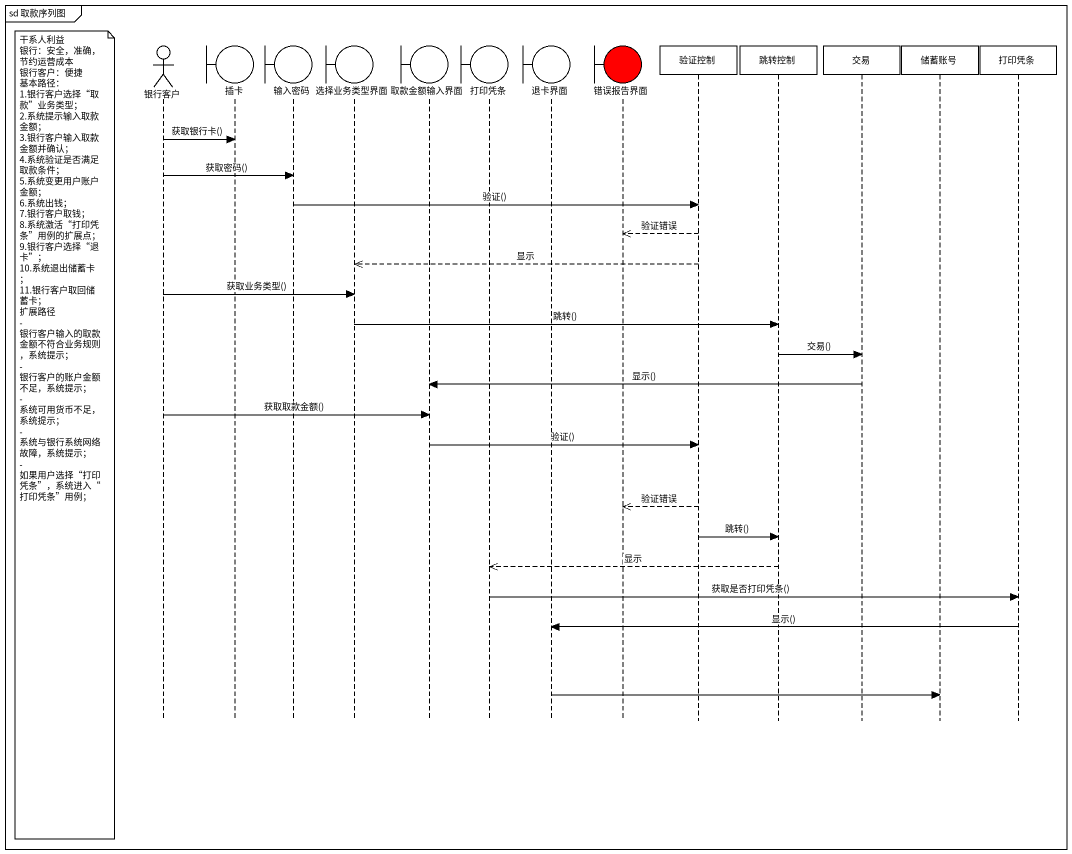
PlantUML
@startuml
mainframe sd 取款序列图
hide footbox
actor 银行客户
boundary 插卡
boundary 输入密码
boundary 选择业务类型界面
boundary 取款金额输入界面
boundary 打印凭条
boundary 退卡界面
boundary 错误报告界面 #FF0000
participant 验证控制
participant 跳转控制
participant 交易
participant 储蓄账号
participant "打印凭条" as 打印凭条_2

银行客户 -> 插卡 : 获取银行卡()
银行客户 -> 输入密码 : 获取密码()
输入密码 -> 验证控制 : 验证()
验证控制 -->> 错误报告界面 : 验证错误
验证控制 -->> 选择业务类型界面 : 显示
银行客户 -> 选择业务类型界面 : 获取业务类型()
选择业务类型界面 -> 跳转控制 : 跳转()
跳转控制 -> 交易 : 交易()
交易 -> 取款金额输入界面 : 显示()
银行客户 -> 取款金额输入界面 : 获取取款金额()
note left of 银行客户
  干系人利益
  银行：安全，准确，节约运营成本
  银行客户：便捷
  基本路径：
  1.银行客户选择“取款”业务类型；
  2.系统提示输入取款金额；
  3.银行客户输入取款金额并确认；
  4.系统验证是否满足取款条件；
  5.系统变更用户账户金额；
  6.系统出钱；
  7.银行客户取钱；
  8.系统激活“打印凭条”用例的扩展点；
  9.银行客户选择“退卡”；
  10.系统退出储蓄卡；
  11.银行客户取回储蓄卡；
  扩展路径
  - 银行客户输入的取款金额不符合业务规则，系统提示；
  - 银行客户的账户金额不足，系统提示；
  - 系统可用货币不足，系统提示；
  - 系统与银行系统网络故障，系统提示；
  - 如果用户选择“打印凭条”，系统进入“打印凭条”用例；
end note
取款金额输入界面 -> 验证控制 : 验证()
验证控制 -->> 错误报告界面 : 验证错误
验证控制 -> 跳转控制 : 跳转()
跳转控制 -->> 打印凭条 : 显示
打印凭条 -> 打印凭条_2 : 获取是否打印凭条()
打印凭条_2 -> 退卡界面 : 显示()
退卡界面 -> 储蓄账号
@enduml
